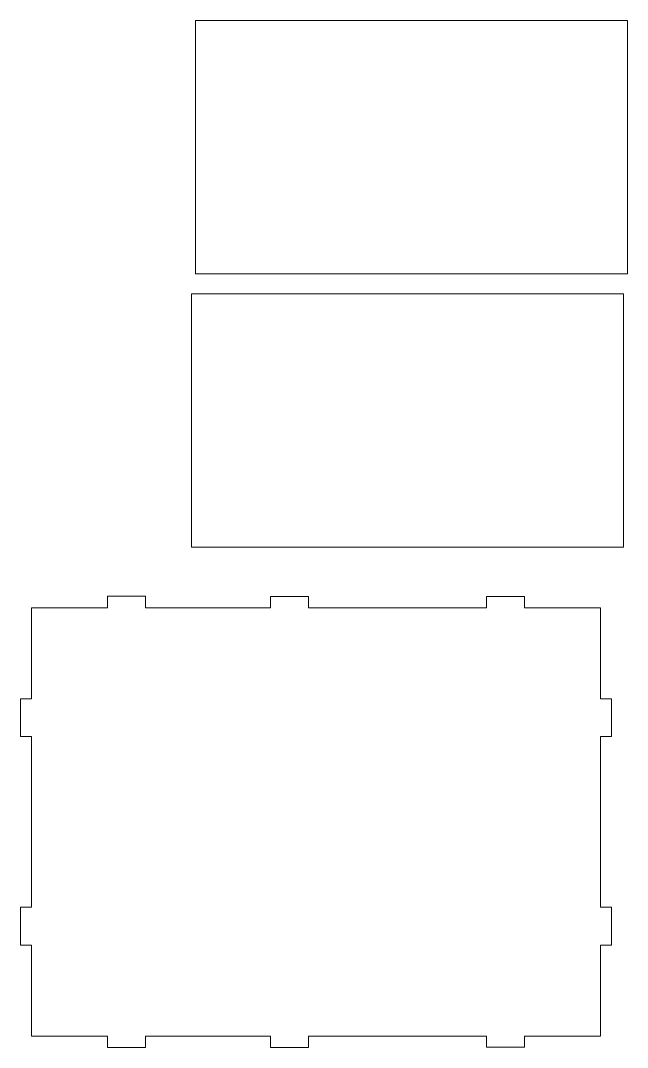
# Model space of a CAD drawing. Header units: centimetres. Extents: x -142 to 142, y -81 to 81.
# Drawn here: x -141.8 to -45.8, y -81.1 to 81.1 of the extents above; entities that cross this region are included whole.
import ezdxf

# ---------------------------------------------------------------- set-up
doc = ezdxf.new("R2010")
doc.units = ezdxf.units.CM
doc.header["$MEASUREMENT"] = 0
doc.layers.add('layer 1', color=7, linetype='Continuous')

msp = doc.modelspace()

# ---------------------------------------------------------------- linework, layer by layer
at = {"layer": 'layer 1', "color": 250, "lineweight": 20}
for points, knots in [([(-114.10544, 41.124), (-114.10544, 41.124), (-45.76664, 41.124), (-45.76664, 41.124), (-45.76664, 41.124), (-45.76664, 41.124), (-45.76664, 81.1494), (-45.76664, 81.1494), (-45.76664, 81.1494), (-45.76664, 81.1494), (-114.10544, 81.1494), (-114.10544, 81.1494), (-114.10544, 81.1494), (-114.10544, 81.1494), (-114.10544, 41.124), (-114.10544, 41.124), (-114.10544, 41.124), (-114.10544, 41.124), (-114.10544, 41.124), (-114.10544, 41.124)], [0, 0, 0, 0, 0.166666667, 0.166666667, 0.166666667, 0.166666667, 0.333333333, 0.333333333, 0.333333333, 0.333333333, 0.5, 0.5, 0.5, 0.5, 0.666666667, 0.666666667, 0.666666667, 0.666666667, 1, 1, 1, 1]), ([(-114.74066, -2.05608), (-114.74066, -2.05608), (-46.40186, -2.05608), (-46.40186, -2.05608), (-46.40186, -2.05608), (-46.40186, -2.05608), (-46.40186, 37.96926), (-46.40186, 37.96926), (-46.40186, 37.96926), (-46.40186, 37.96926), (-114.74066, 37.96926), (-114.74066, 37.96926), (-114.74066, 37.96926), (-114.74066, 37.96926), (-114.74066, -2.05608), (-114.74066, -2.05608), (-114.74066, -2.05608), (-114.74066, -2.05608), (-114.74066, -2.05608), (-114.74066, -2.05608)], [0, 0, 0, 0, 0.166666667, 0.166666667, 0.166666667, 0.166666667, 0.333333333, 0.333333333, 0.333333333, 0.333333333, 0.5, 0.5, 0.5, 0.5, 0.666666667, 0.666666667, 0.666666667, 0.666666667, 1, 1, 1, 1]), ([(-50.02796, -58.95876), (-50.02796, -58.95876), (-48.28736, -58.95876), (-48.28736, -58.95876), (-48.28736, -58.95876), (-48.28736, -58.95876), (-48.28736, -64.95876), (-48.28736, -64.95876), (-48.28736, -64.95876), (-48.28736, -64.95876), (-50.02796, -64.95876), (-50.02796, -64.95876), (-50.02796, -64.95876), (-50.02796, -64.95876), (-50.02796, -79.34028), (-50.02796, -79.34028), (-50.02796, -79.34028), (-50.02796, -79.34028), (-62.0699, -79.34028), (-62.0699, -79.34028), (-62.0699, -79.34028), (-62.0699, -79.34028), (-62.0699, -81.12564), (-62.0699, -81.12564), (-62.0699, -81.12564), (-62.0699, -81.12564), (-68.0699, -81.12564), (-68.0699, -81.12564), (-68.0699, -81.12564), (-68.0699, -81.12564), (-68.0699, -79.34028), (-68.0699, -79.34028), (-68.0699, -79.34028), (-68.0699, -79.34028), (-96.21614, -79.34028), (-96.21614, -79.34028), (-96.21614, -79.34028), (-96.21614, -79.34028), (-96.21614, -81.13272), (-96.21614, -81.13272), (-96.21614, -81.13272), (-96.21614, -81.13272), (-102.21614, -81.13272), (-102.21614, -81.13272), (-102.21614, -81.13272), (-102.21614, -81.13272), (-102.21614, -79.34028), (-102.21614, -79.34028), (-102.21614, -79.34028), (-102.21614, -79.34028), (-122.00882, -79.34028), (-122.00882, -79.34028), (-122.00882, -79.34028), (-122.00882, -79.34028), (-122.00882, -81.14946), (-122.00882, -81.14946), (-122.00882, -81.14946), (-122.00882, -81.14946), (-128.00881, -81.14946), (-128.00881, -81.14946), (-128.00881, -81.14946), (-128.00881, -81.14946), (-128.00881, -79.34028), (-128.00881, -79.34028), (-128.00881, -79.34028), (-128.00881, -79.34028), (-140.02795, -79.34028), (-140.02795, -79.34028), (-140.02795, -79.34028), (-140.02795, -79.34028), (-140.02795, -64.95876), (-140.02795, -64.95876), (-140.02795, -64.95876), (-140.02795, -64.95876), (-141.75703, -64.95876), (-141.75703, -64.95876), (-141.75703, -64.95876), (-141.75703, -64.95876), (-141.75703, -58.95876), (-141.75703, -58.95876), (-141.75703, -58.95876), (-141.75703, -58.95876), (-140.02795, -58.95876), (-140.02795, -58.95876), (-140.02795, -58.95876), (-140.02795, -58.95876), (-140.02795, -32.02812), (-140.02795, -32.02812), (-140.02795, -32.02812), (-140.02795, -32.02812), (-141.75703, -32.02812), (-141.75703, -32.02812), (-141.75703, -32.02812), (-141.75703, -32.02812), (-141.75703, -26.02806), (-141.75703, -26.02806), (-141.75703, -26.02806), (-141.75703, -26.02806), (-140.02795, -26.02806), (-140.02795, -26.02806), (-140.02795, -26.02806), (-140.02795, -26.02806), (-140.02795, -11.64654), (-140.02795, -11.64654), (-140.02795, -11.64654), (-140.02795, -11.64654), (-128.00881, -11.64654), (-128.00881, -11.64654), (-128.00881, -11.64654), (-128.00881, -11.64654), (-128.00881, -9.83736), (-128.00881, -9.83736), (-128.00881, -9.83736), (-128.00881, -9.83736), (-122.00882, -9.83736), (-122.00882, -9.83736), (-122.00882, -9.83736), (-122.00882, -9.83736), (-122.00882, -11.64654), (-122.00882, -11.64654), (-122.00882, -11.64654), (-122.00882, -11.64654), (-102.21614, -11.64654), (-102.21614, -11.64654), (-102.21614, -11.64654), (-102.21614, -11.64654), (-102.21614, -9.8541), (-102.21614, -9.8541), (-102.21614, -9.8541), (-102.21614, -9.8541), (-96.21614, -9.8541), (-96.21614, -9.8541), (-96.21614, -9.8541), (-96.21614, -9.8541), (-96.21614, -11.64654), (-96.21614, -11.64654), (-96.21614, -11.64654), (-96.21614, -11.64654), (-68.0699, -11.64654), (-68.0699, -11.64654), (-68.0699, -11.64654), (-68.0699, -11.64654), (-68.0699, -9.86118), (-68.0699, -9.86118), (-68.0699, -9.86118), (-68.0699, -9.86118), (-62.0699, -9.86118), (-62.0699, -9.86118), (-62.0699, -9.86118), (-62.0699, -9.86118), (-62.0699, -11.64654), (-62.0699, -11.64654), (-62.0699, -11.64654), (-62.0699, -11.64654), (-50.02796, -11.64654), (-50.02796, -11.64654), (-50.02796, -11.64654), (-50.02796, -11.64654), (-50.02796, -26.02806), (-50.02796, -26.02806), (-50.02796, -26.02806), (-50.02796, -26.02806), (-48.28736, -26.02806), (-48.28736, -26.02806), (-48.28736, -26.02806), (-48.28736, -26.02806), (-48.28736, -32.02812), (-48.28736, -32.02812), (-48.28736, -32.02812), (-48.28736, -32.02812), (-50.02796, -32.02812), (-50.02796, -32.02812), (-50.02796, -32.02812), (-50.02796, -32.02812), (-50.02796, -58.95876), (-50.02796, -58.95876)], [0, 0, 0, 0, 0.022222222, 0.022222222, 0.022222222, 0.022222222, 0.044444444, 0.044444444, 0.044444444, 0.044444444, 0.066666667, 0.066666667, 0.066666667, 0.066666667, 0.088888889, 0.088888889, 0.088888889, 0.088888889, 0.111111111, 0.111111111, 0.111111111, 0.111111111, 0.133333333, 0.133333333, 0.133333333, 0.133333333, 0.155555556, 0.155555556, 0.155555556, 0.155555556, 0.177777778, 0.177777778, 0.177777778, 0.177777778, 0.2, 0.2, 0.2, 0.2, 0.222222222, 0.222222222, 0.222222222, 0.222222222, 0.244444444, 0.244444444, 0.244444444, 0.244444444, 0.266666667, 0.266666667, 0.266666667, 0.266666667, 0.288888889, 0.288888889, 0.288888889, 0.288888889, 0.311111111, 0.311111111, 0.311111111, 0.311111111, 0.333333333, 0.333333333, 0.333333333, 0.333333333, 0.355555556, 0.355555556, 0.355555556, 0.355555556, 0.377777778, 0.377777778, 0.377777778, 0.377777778, 0.4, 0.4, 0.4, 0.4, 0.422222222, 0.422222222, 0.422222222, 0.422222222, 0.444444444, 0.444444444, 0.444444444, 0.444444444, 0.466666667, 0.466666667, 0.466666667, 0.466666667, 0.488888889, 0.488888889, 0.488888889, 0.488888889, 0.511111111, 0.511111111, 0.511111111, 0.511111111, 0.533333333, 0.533333333, 0.533333333, 0.533333333, 0.555555556, 0.555555556, 0.555555556, 0.555555556, 0.577777778, 0.577777778, 0.577777778, 0.577777778, 0.6, 0.6, 0.6, 0.6, 0.622222222, 0.622222222, 0.622222222, 0.622222222, 0.644444444, 0.644444444, 0.644444444, 0.644444444, 0.666666667, 0.666666667, 0.666666667, 0.666666667, 0.688888889, 0.688888889, 0.688888889, 0.688888889, 0.711111111, 0.711111111, 0.711111111, 0.711111111, 0.733333333, 0.733333333, 0.733333333, 0.733333333, 0.755555556, 0.755555556, 0.755555556, 0.755555556, 0.777777778, 0.777777778, 0.777777778, 0.777777778, 0.8, 0.8, 0.8, 0.8, 0.822222222, 0.822222222, 0.822222222, 0.822222222, 0.844444444, 0.844444444, 0.844444444, 0.844444444, 0.866666667, 0.866666667, 0.866666667, 0.866666667, 0.888888889, 0.888888889, 0.888888889, 0.888888889, 0.911111111, 0.911111111, 0.911111111, 0.911111111, 0.933333333, 0.933333333, 0.933333333, 0.933333333, 0.955555556, 0.955555556, 0.955555556, 0.955555556, 1, 1, 1, 1])]:
    msp.add_open_spline(points, degree=3, knots=knots, dxfattribs=at)

doc.saveas('drawing.dxf')
